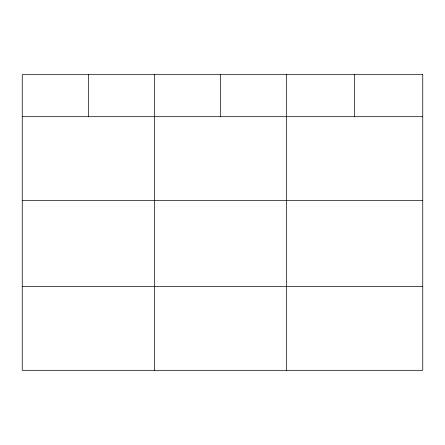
<?xml version="1.0" encoding="UTF-8"?>
<svg xmlns="http://www.w3.org/2000/svg" width="445" height="445" viewBox="0 0 445 445"><rect width="100%" height="100%" fill="white"/><g stroke="black" fill="none" stroke-linecap="round" stroke-linejoin="round"><path stroke-width="0.67" d="M22.25 116.696L422.75 116.696M22.25 200.389L422.75 200.389M22.25 286.625L422.75 286.625M354.665 74.677L354.665 116.696M286.58 74.677L286.58 370.323M220.498 74.677L220.498 116.696M154.415 74.677L154.415 370.323M88.333 74.677L88.333 116.696M422.75 74.677L22.25 74.677L22.25 370.323L422.75 370.323L422.75 74.677"/></g></svg>
